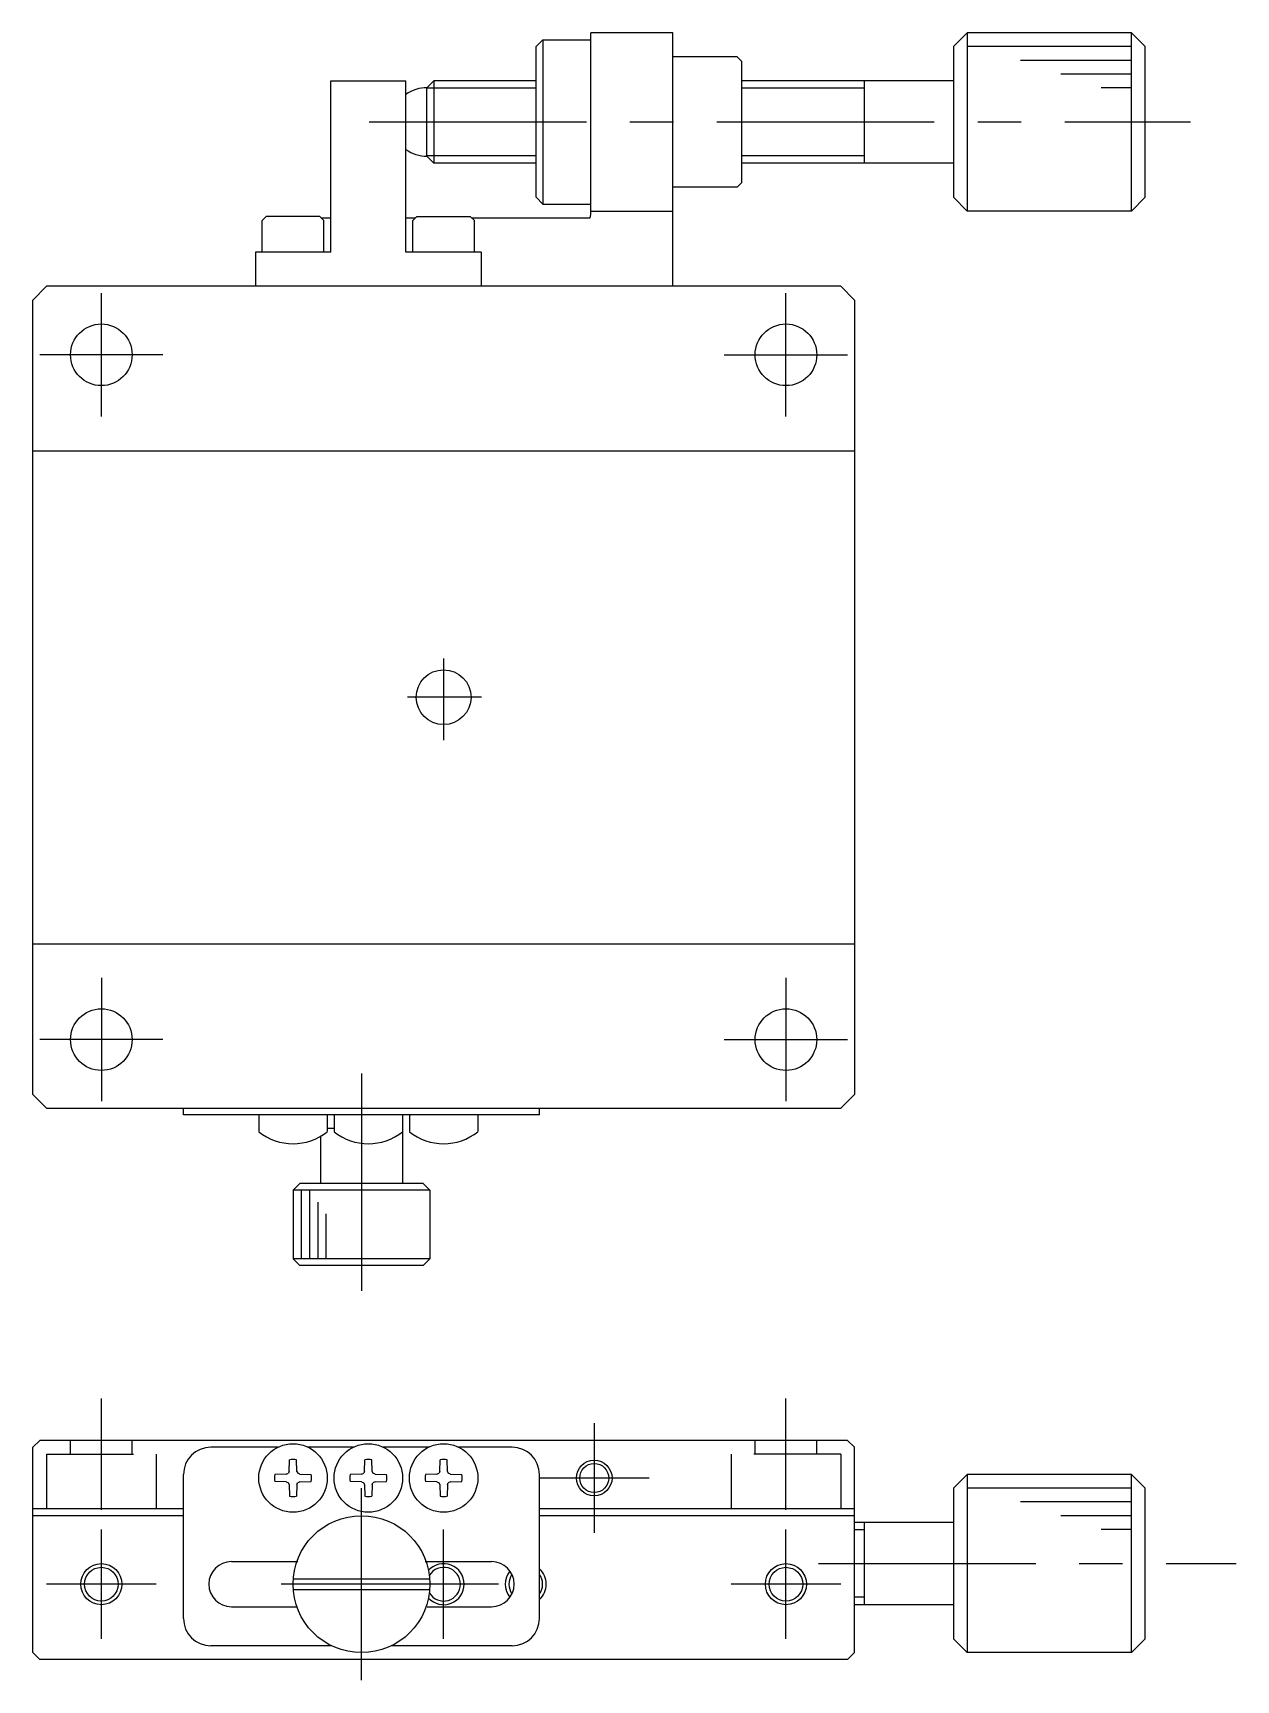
# Model space of a CAD drawing. Extents: x -2 to 236, y -8 to 272.
# Drawn here: x 82.7 to 170.6, y 152 to 272.3 of the extents above; entities that cross this region are included whole.
import ezdxf

# ---------------------------------------------------------------- set-up
doc = ezdxf.new("R2010")
doc.units = 0
doc.header["$LTSCALE"] = 0.5
doc.linetypes.add('CENTER', pattern=[50.8, 31.75, -6.35, 6.35, -6.35])
doc.linetypes.add('DASHED', pattern=[19.05, 12.7, -6.35])
for name, color, linetype in [('MSM_CENTER', 1, 'CENTER'), ('MSM_CONTINUOUS', 7, 'CONTINUOUS'), ('MSM_DASHED', 4, 'DASHED'), ('MSM_NARROW', 5, 'CONTINUOUS')]:
    doc.layers.add(name, color=color, linetype=linetype)

msp = doc.modelspace()

# ---------------------------------------------------------------- linework, layer by layer
at = {"layer": 'MSM_CENTER'}
for p, q in [((107.25, 265.77), (167.25, 265.77)), ((87.69, 244.27), (87.69, 253.27)), ((137.69, 244.27), (137.69, 253.27)), ((92.19, 248.77), (83.19, 248.77)), ((133.19, 248.77), (142.19, 248.77)), ((112.69, 226.59), (112.69, 220.64)), ((115.45, 223.77), (110.04, 223.77)), ((87.69, 203.27), (87.69, 194.27)), ((137.69, 203.27), (137.69, 194.27)), ((92.19, 198.77), (83.19, 198.77)), ((133.19, 198.77), (142.19, 198.77)), ((106.69, 196.3), (106.69, 178.4)), ((87.69, 164.45), (87.69, 172.57)), ((137.69, 164.45), (137.69, 172.57)), ((123.69, 170.76), (123.69, 162.76)), ((106.69, 152.01), (106.69, 166.01)), ((127.69, 166.76), (119.69, 166.76)), ((87.69, 155.01), (87.69, 163.01)), ((112.69, 155.01), (112.69, 163.01)), ((137.69, 155.01), (137.69, 163.01)), ((140.06, 160.51), (170.57, 160.51)), ((91.69, 159.01), (83.69, 159.01)), ((116.69, 159.01), (99.69, 159.01)), ((141.69, 159.01), (133.69, 159.01))]:
    msp.add_line(p, q, dxfattribs=at)
at = {"layer": 'MSM_CONTINUOUS'}
for p, q in [((123.44, 259.27), (123.44, 272.27)), ((129.44, 272.27), (123.44, 272.27)), ((129.44, 253.77), (129.44, 272.27)), ((149.94, 271.27), (150.94, 272.27)), ((162.94, 272.27), (150.94, 272.27)), ((150.94, 272.27), (150.94, 259.27)), ((162.94, 259.27), (162.94, 272.27)), ((163.94, 271.27), (162.94, 272.27)), ((119.44, 271.27), (119.94, 271.77)), ((119.44, 260.27), (119.44, 271.27)), ((119.94, 271.77), (119.94, 259.77)), ((119.94, 271.77), (123.44, 271.77)), ((149.94, 271.27), (149.94, 260.27)), ((163.94, 260.27), (163.94, 271.27)), ((134.14, 270.52), (129.44, 270.52)), ((134.44, 270.22), (134.14, 270.52)), ((134.44, 270.22), (134.44, 261.32)), ((104.44, 268.77), (109.94, 268.77)), ((104.44, 256.27), (104.44, 268.77)), ((109.94, 256.27), (109.94, 268.77)), ((111.44, 268.23), (111.98, 268.77)), ((111.44, 268.23), (111.44, 263.31)), ((111.98, 268.77), (111.98, 262.77)), ((119.44, 268.77), (111.98, 268.77)), ((149.94, 268.77), (134.44, 268.77)), ((143.44, 262.77), (143.44, 268.77)), ((111.98, 262.77), (111.44, 263.31)), ((119.44, 262.77), (111.98, 262.77)), ((149.94, 262.77), (134.44, 262.77)), ((134.14, 261.02), (129.44, 261.02)), ((134.44, 261.32), (134.14, 261.02)), ((119.44, 260.27), (119.94, 259.77)), ((119.94, 259.77), (123.44, 259.77)), ((149.94, 260.27), (150.94, 259.27)), ((163.94, 260.27), (162.94, 259.27)), ((99.44, 258.57), (99.74, 258.87)), ((99.44, 256.27), (99.44, 258.57)), ((103.64, 258.87), (99.74, 258.87)), ((103.64, 258.87), (103.94, 258.57)), ((103.74, 258.77), (104.44, 258.77)), ((103.94, 256.27), (103.94, 258.57)), ((109.94, 258.77), (110.64, 258.77)), ((110.74, 258.87), (110.44, 258.57)), ((110.44, 256.27), (110.44, 258.57)), ((110.74, 258.87), (114.64, 258.87)), ((114.94, 258.57), (114.64, 258.87)), ((114.74, 258.77), (123.4, 258.77)), ((114.94, 256.27), (114.94, 258.57)), ((123.44, 259.27), (129.44, 259.27)), ((162.94, 259.27), (150.94, 259.27)), ((104.44, 256.27), (98.94, 256.27)), ((98.94, 256.27), (98.94, 253.77)), ((115.44, 256.27), (109.94, 256.27)), ((115.44, 256.27), (115.44, 253.77)), ((83.69, 253.77), (82.69, 252.77)), ((141.69, 253.77), (83.69, 253.77)), ((142.69, 252.77), (141.69, 253.77)), ((82.69, 194.77), (82.69, 252.77)), ((142.69, 252.77), (142.69, 194.77)), ((82.69, 241.77), (142.69, 241.77)), ((82.69, 205.77), (142.69, 205.77)), ((82.69, 194.77), (83.69, 193.77)), ((83.69, 193.77), (141.69, 193.77)), ((93.69, 193.27), (93.69, 193.77)), ((119.69, 193.27), (119.69, 193.77)), ((142.69, 194.77), (141.69, 193.77)), ((119.69, 193.27), (93.69, 193.27)), ((99.19, 193.27), (99.19, 192.05)), ((104.19, 193.27), (104.19, 192.05)), ((104.69, 193.27), (104.69, 192.05)), ((109.69, 193.27), (109.69, 188.27)), ((109.69, 193.27), (109.69, 192.05)), ((110.19, 193.27), (110.19, 192.05)), ((115.19, 193.27), (115.19, 192.05)), ((103.69, 191.71), (103.69, 188.27)), ((104.69, 192.27), (104.19, 192.27)), ((102.19, 188.27), (101.69, 187.77)), ((111.69, 187.77), (101.69, 187.77)), ((101.69, 187.77), (101.69, 182.77)), ((111.19, 188.27), (102.19, 188.27)), ((111.69, 187.77), (111.19, 188.27)), ((111.69, 187.77), (111.69, 182.77)), ((111.69, 182.77), (101.69, 182.77)), ((101.69, 182.77), (102.19, 182.27)), ((111.19, 182.27), (102.19, 182.27)), ((111.19, 182.27), (111.69, 182.77)), ((83.19, 169.51), (82.69, 169.01)), ((82.69, 154.01), (82.69, 169.01)), ((142.19, 169.51), (83.19, 169.51)), ((100.6, 169.01), (95.69, 169.01)), ((106.1, 169.01), (102.78, 169.01)), ((111.6, 169.01), (108.28, 169.01)), ((117.69, 169.01), (113.78, 169.01)), ((142.19, 169.51), (142.69, 169.01)), ((142.69, 154.01), (142.69, 169.01)), ((101.42, 167.24), (101.36, 167.11)), ((101.42, 167.24), (101.43, 168.08)), ((101.97, 167.24), (101.95, 168.08)), ((101.97, 167.24), (102.03, 167.11)), ((106.92, 167.24), (106.86, 167.11)), ((106.92, 167.24), (106.93, 168.08)), ((107.47, 167.24), (107.45, 168.08)), ((107.47, 167.24), (107.53, 167.11)), ((112.42, 167.24), (112.36, 167.11)), ((112.42, 167.24), (112.43, 168.08)), ((112.97, 167.24), (112.95, 168.08)), ((112.97, 167.24), (113.03, 167.11)), ((93.69, 156.51), (93.69, 167.01)), ((101.19, 167.03), (100.37, 167.02)), ((101.19, 166.48), (100.37, 166.5)), ((101.19, 167.03), (101.36, 167.11)), ((101.19, 166.48), (101.36, 166.41)), ((101.42, 166.28), (101.36, 166.41)), ((101.42, 166.28), (101.43, 165.43)), ((101.97, 166.28), (101.95, 165.43)), ((101.97, 166.28), (102.03, 166.41)), ((102.19, 167.03), (102.03, 167.11)), ((102.19, 166.48), (102.03, 166.41)), ((102.19, 167.03), (103.02, 167.02)), ((102.19, 166.48), (103.02, 166.5)), ((106.69, 167.03), (105.87, 167.02)), ((106.69, 166.48), (105.87, 166.5)), ((106.69, 167.03), (106.86, 167.11)), ((106.69, 166.48), (106.86, 166.41)), ((106.92, 166.28), (106.86, 166.41)), ((106.92, 166.28), (106.93, 165.43)), ((107.47, 166.28), (107.45, 165.43)), ((107.47, 166.28), (107.53, 166.41)), ((107.69, 167.03), (107.53, 167.11)), ((107.69, 166.48), (107.53, 166.41)), ((107.69, 167.03), (108.52, 167.02)), ((107.69, 166.48), (108.52, 166.5)), ((112.19, 167.03), (111.37, 167.02)), ((112.19, 166.48), (111.37, 166.5)), ((112.19, 167.03), (112.36, 167.11)), ((112.19, 166.48), (112.36, 166.41)), ((112.42, 166.28), (112.36, 166.41)), ((112.42, 166.28), (112.43, 165.43)), ((112.97, 166.28), (112.95, 165.43)), ((112.97, 166.28), (113.03, 166.41)), ((113.19, 167.03), (113.03, 167.11)), ((113.19, 166.48), (113.03, 166.41)), ((113.19, 167.03), (114.02, 167.02)), ((113.19, 166.48), (114.02, 166.5)), ((119.69, 156.51), (119.69, 167.01)), ((149.94, 166.01), (150.94, 167.01)), ((149.94, 166.01), (149.94, 155.01)), ((162.94, 167.01), (150.94, 167.01)), ((150.94, 167.01), (150.94, 154.01)), ((162.94, 154.01), (162.94, 167.01)), ((163.94, 166.01), (162.94, 167.01)), ((163.94, 155.01), (163.94, 166.01)), ((93.69, 164.51), (82.69, 164.51)), ((93.69, 164.01), (82.69, 164.01)), ((142.69, 164.51), (119.69, 164.51)), ((142.69, 164.01), (119.69, 164.01)), ((149.94, 163.51), (142.69, 163.51)), ((143.44, 157.51), (143.44, 163.51)), ((97.19, 160.66), (102.05, 160.66)), ((111.34, 160.66), (116.19, 160.66)), ((101.71, 159.41), (111.68, 159.41)), ((101.71, 158.61), (111.68, 158.61)), ((97.19, 157.36), (101.91, 157.36)), ((111.48, 157.36), (116.19, 157.36)), ((149.94, 157.51), (142.69, 157.51)), ((83.19, 153.51), (82.69, 154.01)), ((104.51, 154.51), (95.69, 154.51)), ((117.69, 154.51), (108.87, 154.51)), ((142.69, 154.01), (142.19, 153.51)), ((149.94, 155.01), (150.94, 154.01)), ((162.94, 154.01), (150.94, 154.01)), ((163.94, 155.01), (162.94, 154.01)), ((142.19, 153.51), (83.19, 153.51))]:
    msp.add_line(p, q, dxfattribs=at)
for centre, radius in [((87.69, 248.77), 2.25), ((137.69, 248.77), 2.25), ((112.69, 223.77), 2), ((87.69, 198.77), 2.25), ((137.69, 198.77), 2.25), ((101.69, 166.76), 2.5), ((107.19, 166.76), 2.5), ((112.69, 166.76), 2.5), ((123.69, 166.76), 1.06), ((106.69, 159.01), 5), ((87.69, 159.01), 1.23), ((137.69, 159.01), 1.23)]:
    msp.add_circle(centre, radius, dxfattribs=at)
for centre, radius, start, end in [((111.44, 265.77), 2.5, 89.0567, 126.8698), ((111.44, 265.77), 2.5, 233.1302, 270.9433), ((120.44, 259.27), 3, 350.4059, 0), ((101.69, 195.17), 4, 231.3178, 308.6822), ((107.19, 195.17), 4, 231.3178, 308.6822), ((112.69, 195.17), 4, 231.3178, 308.6822), ((95.69, 167.01), 2, 90, 180), ((117.69, 167.01), 2, 0, 90), ((101.69, 166.76), 1.35, 78.8959, 101.1041), ((107.19, 166.76), 1.35, 78.8959, 101.1041), ((112.69, 166.76), 1.35, 78.8959, 101.1041), ((101.69, 166.76), 1.35, 168.8959, 191.1041), ((101.69, 166.76), 1.35, 348.8959, 11.1041), ((107.19, 166.76), 1.35, 168.8959, 191.1041), ((107.19, 166.76), 1.35, 348.8959, 11.1041), ((112.69, 166.76), 1.35, 168.8959, 191.1041), ((112.69, 166.76), 1.35, 348.8959, 11.1041), ((101.69, 166.76), 1.35, 258.8959, 281.1041), ((107.19, 166.76), 1.35, 258.8959, 281.1041), ((112.69, 166.76), 1.35, 258.8959, 281.1041), ((97.19, 159.01), 1.65, 90, 270), ((112.69, 159.01), 1.23, 212.0033, 147.9967), ((116.19, 159.01), 1.65, 270, 90), ((118.69, 159.01), 1.23, 145.0557, 214.9442), ((118.69, 159.01), 1.23, 324.4235, 35.5765), ((95.69, 156.51), 2, 180, 270), ((117.69, 156.51), 2, 270, 0)]:
    msp.add_arc(centre, radius, start, end, dxfattribs=at)
at = {"layer": 'MSM_DASHED'}
for p, q in [((83.69, 168.51), (91.69, 168.51)), ((83.69, 168.51), (83.69, 164.51)), ((85.44, 168.51), (85.44, 169.51)), ((89.94, 168.51), (89.94, 169.51)), ((91.69, 168.51), (91.69, 164.51)), ((141.69, 168.51), (133.69, 168.51)), ((133.69, 168.51), (133.69, 164.51)), ((135.44, 168.51), (135.44, 169.51)), ((139.94, 168.51), (139.94, 169.51)), ((141.69, 168.51), (141.69, 164.51))]:
    msp.add_line(p, q, dxfattribs=at)
at = {"layer": 'MSM_NARROW'}
for p, q in [((162.94, 271.27), (150.94, 271.27)), ((162.94, 270.27), (154.83, 270.27)), ((119.44, 268.23), (111.44, 268.23)), ((143.44, 268.23), (134.44, 268.23)), ((162.94, 269.27), (157.77, 269.27)), ((162.94, 268.27), (160.71, 268.27)), ((119.44, 263.31), (111.44, 263.31)), ((143.44, 263.31), (134.44, 263.31)), ((102.29, 187.77), (102.29, 182.77)), ((102.89, 187.77), (102.89, 182.77)), ((103.49, 186.91), (103.49, 182.77)), ((104.09, 186.04), (104.09, 182.77)), ((162.94, 166.01), (150.94, 166.01)), ((162.94, 165.01), (154.83, 165.01)), ((162.94, 164.01), (157.77, 164.01)), ((143.44, 162.97), (142.69, 162.97)), ((162.94, 163.01), (160.71, 163.01)), ((143.44, 158.05), (142.69, 158.05))]:
    msp.add_line(p, q, dxfattribs=at)
for centre, radius in [((123.69, 166.76), 1.3), ((87.69, 159.01), 1.5), ((137.69, 159.01), 1.5)]:
    msp.add_circle(centre, radius, dxfattribs=at)
for centre, start, end in [((112.69, 159.01), 222.5989, 137.4011), ((118.69, 159.01), 140.3838, 219.6162), ((118.69, 159.01), 311.8103, 48.1897)]:
    msp.add_arc(centre, 1.5, start, end, dxfattribs=at)

doc.saveas('drawing.dxf')
